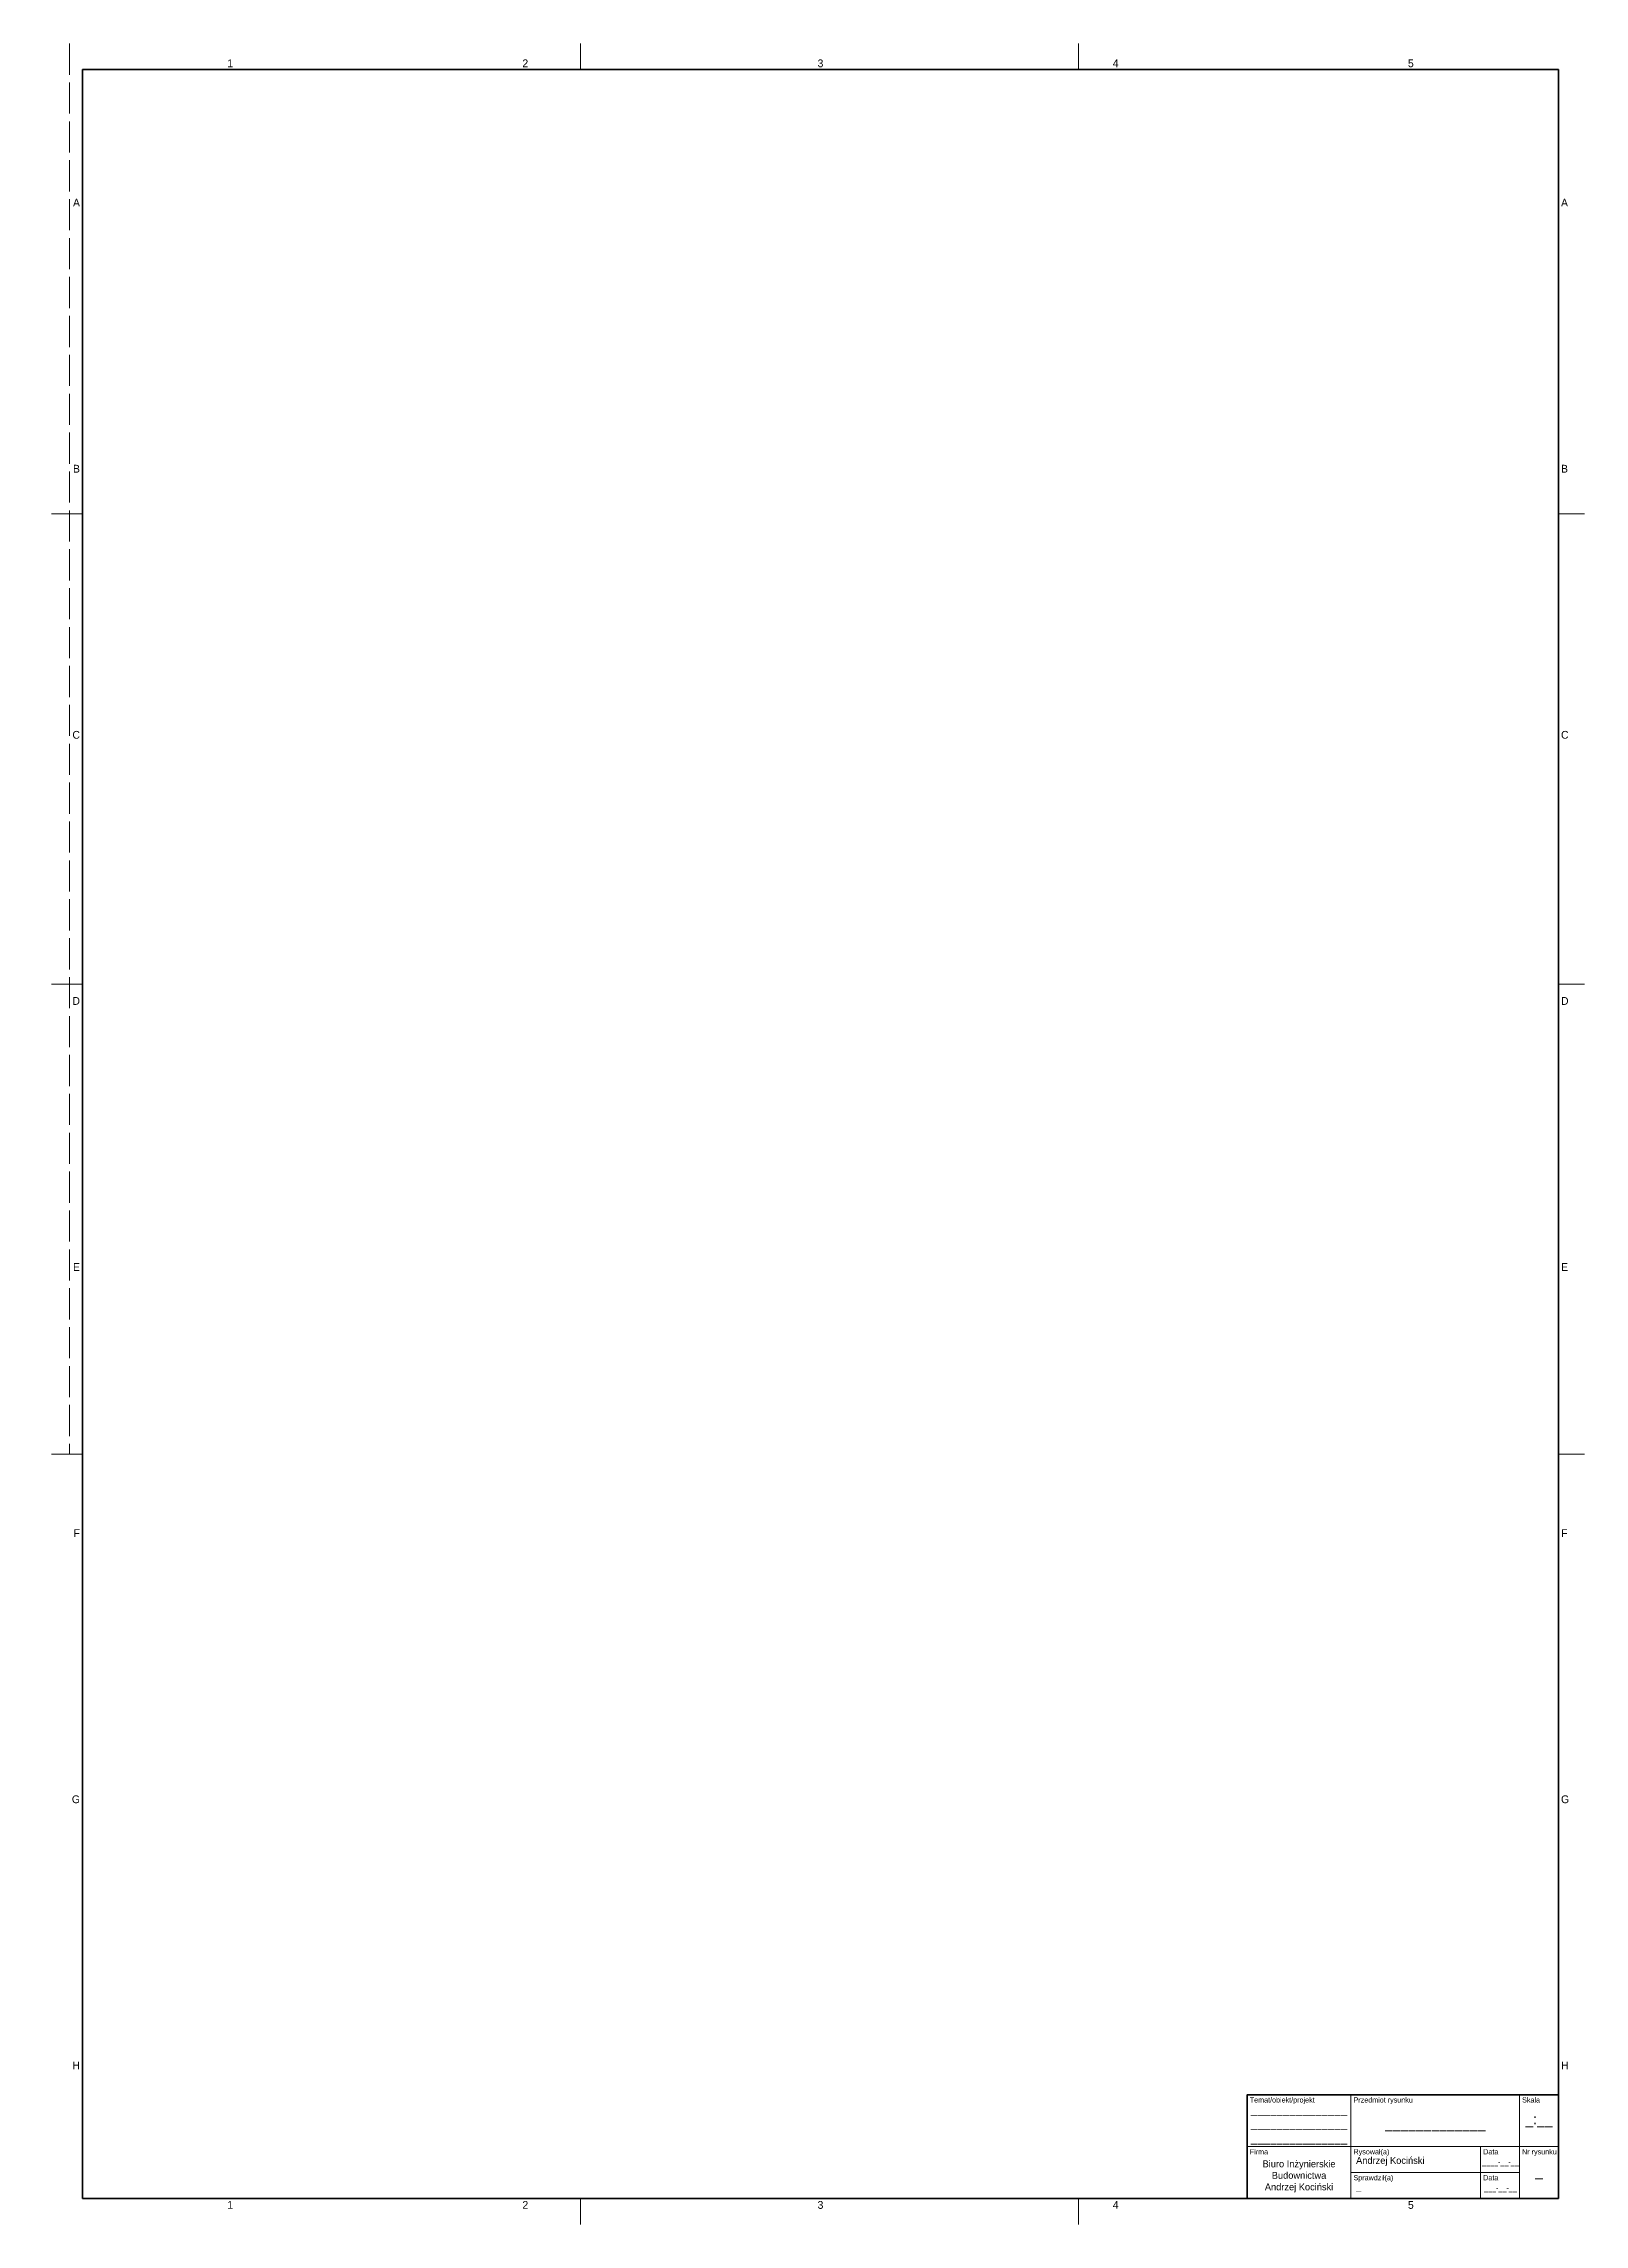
# Model space of a CAD drawing. Header units: millimetres. Extents: x 0 to 594, y 0 to 841.
import ezdxf
from ezdxf.enums import TextEntityAlignment as Align

# ---------------------------------------------------------------- set-up
doc = ezdxf.new("R2010")
doc.units = ezdxf.units.MM
doc.linetypes.add('ACAD_ISO02W100', pattern=[15, 12, -3])
doc.layers.add('ramka tabliczka', color=178, linetype='Continuous', lineweight=35, true_color=0x000000)
doc.styles.add('textstyle3', font='')
doc.styles.get('textstyle3').set_extended_font_data('Fira Sans Compressed')

msp = doc.modelspace()

# ---------------------------------------------------------------- linework, layer by layer
at = {"layer": 'ramka tabliczka', "linetype": 'ACAD_ISO02W100', "lineweight": 18}
for p, q in [((10, 841), (10, 297)), ((207, 831), (207, 841)), ((399, 831), (399, 841)), ((15, 659.67), (0, 659.67)), ((584, 659.67), (594, 659.67)), ((15, 478.33), (0, 478.33)), ((584, 478.33), (594, 478.33)), ((15, 297), (0, 297)), ((584, 297), (594, 297)), ((207, 10), (207, 0)), ((399, 10), (399, 0))]:
    msp.add_line(p, q, dxfattribs=at)
at = {"layer": 'ramka tabliczka', "lineweight": 18}
for p, q in [((504, 50), (504, 20)), ((569, 30), (569, 50)), ((464, 30), (504, 30)), ((504, 30), (549, 30)), ((549, 30), (569, 30)), ((554, 20), (554, 30)), ((569, 30), (584, 30)), ((569, 20), (569, 30)), ((504, 20), (504, 10)), ((504, 20), (549, 20)), ((549, 20), (569, 20)), ((554, 10), (554, 20)), ((569, 10), (569, 20))]:
    msp.add_line(p, q, dxfattribs=at)
at = {"layer": 'ramka tabliczka', "flags": 128}
msp.add_lwpolyline([(15, 10), (584, 10), (584, 831), (15, 831)], close=True, dxfattribs=at)
at = {"layer": 'ramka tabliczka', "lineweight": 35, "flags": 128}
msp.add_lwpolyline([(464, 10), (584, 10), (584, 50), (464, 50)], close=True, dxfattribs=at)

# ---------------------------------------------------------------- texts
at = {"layer": 'ramka tabliczka', "style": 'textstyle3'}
for s, p in [('1', (71.9, 831)), ('2', (185.7, 831)), ('3', (299.5, 831)), ('4', (413.3, 831)), ('5', (527.1, 831))]:
    msp.add_text(s, height=3, dxfattribs=at).set_placement(p, align=Align.BOTTOM_CENTER)
for s, p in [('A', (14, 779.69)), ('B', (14, 677.06)), ('C', (14, 574.44)), ('D', (14, 471.81)), ('E', (14, 369.19)), ('F', (14, 266.56)), ('G', (14, 163.94)), ('H', (14, 61.31))]:
    msp.add_text(s, height=3, dxfattribs=at).set_placement(p, align=Align.MIDDLE_RIGHT)
for s, p in [('A', (585, 779.69)), ('B', (585, 677.06)), ('C', (585, 574.44)), ('D', (585, 471.81)), ('E', (585, 369.19)), ('F', (585, 266.56)), ('G', (585, 163.94)), ('H', (585, 61.31))]:
    msp.add_text(s, height=3, dxfattribs=at).set_placement(p, align=Align.MIDDLE_LEFT)
for s, p in [('Temat/obiekt/projekt', (465, 49)), ('Przedmiot rysunku', (505, 49)), ('Skala', (570, 49)), ('Firma', (465, 29)), ('Rysował(a)', (505, 29)), ('Data', (555, 29)), ('Nr rysunku', (570, 29)), ('Sprawdził(a)', (505, 19)), ('Data', (555, 19))]:
    msp.add_text(s, height=2, dxfattribs=at).set_placement(p, align=Align.TOP_LEFT)
for s, p in [('1', (71.9, 9)), ('2', (185.7, 9)), ('3', (299.5, 9)), ('4', (413.3, 9)), ('5', (527.1, 9))]:
    msp.add_text(s, height=3, dxfattribs=at).set_placement(p, align=Align.TOP_CENTER)
for s, insert, char_height, attachment_point in [('\\H3.333;_______________\\P_______________\\P_______________', (484, 38.5), 5, 5), ('\\H4;_____________', (536.5, 38.5), 6, 5), ('\\H4;_:__', (576.5, 40), 6, 5), ('\\H2.667;Andrzej Kociński', (506, 26), 4, 1), ('\\H2.667;Biuro Inżynierskie\\PBudownictwa\\PAndrzej Kociński', (484, 18.5), 4, 5), ('\\H2;____-__-__', (561.65, 25), 3, 2), ('\\H4;_', (576.5, 20), 6, 5), ('\\H2.667;_', (506, 16), 4, 1), ('\\H2;___-__-__', (561.65, 15), 3, 2)]:
    msp.add_mtext(s, dxfattribs=dict(at, insert=insert, char_height=char_height, attachment_point=attachment_point))

doc.saveas('drawing.dxf')
